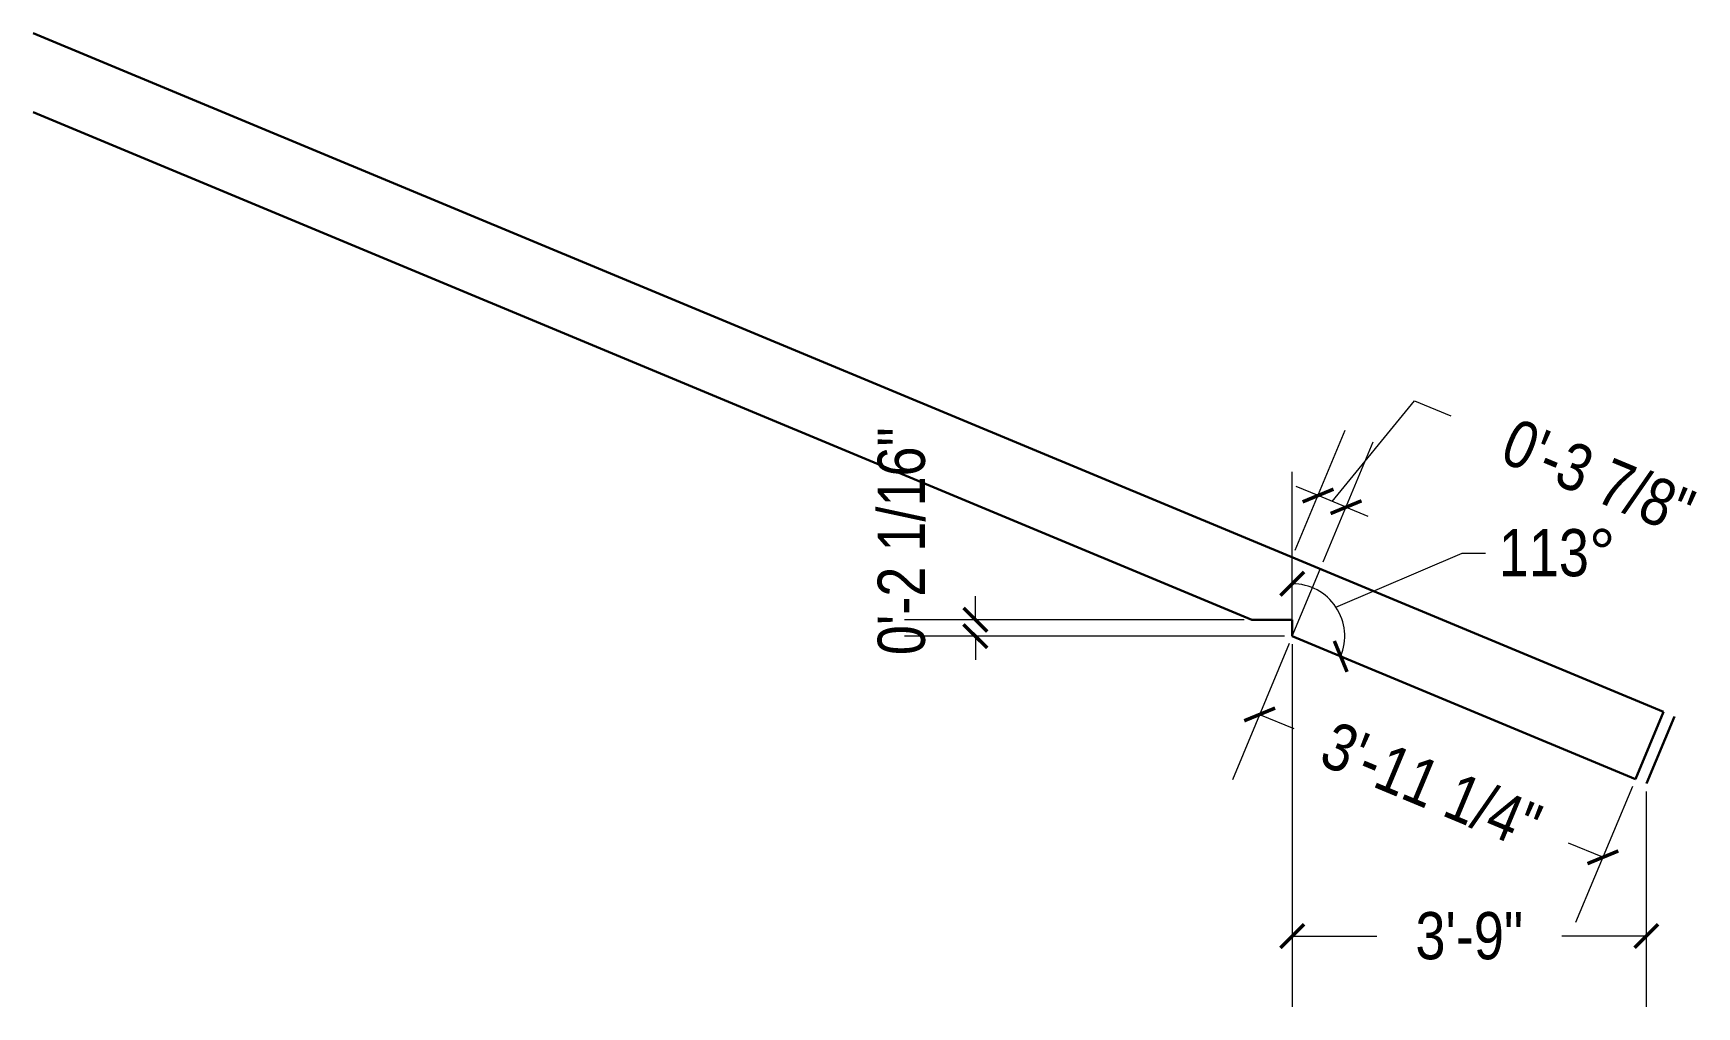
# Model space of a CAD drawing. Header units: inches. Extents: x 20403 to 33128, y 11552 to 20076.
# Drawn here: x 27029.8 to 27241.2, y 15064.3 to 15188.1 of the extents above; entities that cross this region are included whole.
import ezdxf

# ---------------------------------------------------------------- set-up
doc = ezdxf.new("R2010")
doc.units = ezdxf.units.IN
doc.header["$MEASUREMENT"] = 0
doc.layers.get('0').update_dxf_attribs({"color": 8, "lineweight": 9})
doc.layers.add('DIMENSIONS', color=7, linetype='Continuous')
doc.layers.add('DIMENSIONS @ 1', color=7, linetype='Continuous')
doc.layers.add('WALL FRAMING', color=7, linetype='Continuous', lineweight=30)
doc.layers.add('WALL FRAMING @ 1', color=7, linetype='Continuous', lineweight=30)
doc.styles.add('ARCHENTLTD', font='technical.ttf', dxfattribs={"height": 6})
doc.dimstyles.new('ARCHENTLTD', dxfattribs={"dimscale": 0.05, "dimtxt": 6, "dimasz": 3, "dimexe": 9, "dimexo": 1, "dimgap": 2.5, "dimtad": 0, "dimdec": 4, "dimzin": 1, "dimdsep": 46, "dimlunit": 4, "dimtxsty": 'ARCHENTLTD', "dimblk": 'ARCHTICK', "dimcen": 6, "dimclrd": 256, "dimclre": 256, "dimclrt": 256, "dimazin": 0, "dimtfac": 1, "dimtdec": 4, "dimtofl": 0, "dimtmove": 1, "dimatfit": 3, "dimldrblk": 'ARCHTICK', "dimfxl": 1, "dimfrac": 2, "dimtolj": 1, "dimtzin": 0, "dimlwd": 9, "dimlwe": 9, "dimarcsym": 0})

# ---------------------------------------------------------------- blocks, each defined once
blk = doc.blocks.new('_ArchTick')
at = {"color": 0, "linetype": 'ByBlock', "const_width": 0.15}
blk.add_lwpolyline([(-0.5, -0.5), (0.5, 0.5)], dxfattribs=at)
blk = doc.blocks.new('*D226')
at = {"layer": 'DIMENSIONS', "lineweight": 9}
for p, q in [((27189.37, 15110.5), (27182.15, 15093.18)), ((27185.61, 15101.48), (27189.96, 15099.67)), ((27232.98, 15092.33), (27225.76, 15075)), ((27229.23, 15083.31), (27224.87, 15085.12))]:
    blk.add_line(p, q, dxfattribs=at)
at = {"layer": 'DIMENSIONS', "lineweight": 9, "xscale": 3, "yscale": 3, "zscale": 3}
for p, rotation in [((27185.61, 15101.48), 157.3801350519626), ((27229.23, 15083.31), 337.3801350519627)]:
    blk.add_blockref('_ArchTick', p, dxfattribs=dict(at, rotation=rotation))
at = {"layer": 'DIMENSIONS', "lineweight": 9, "insert": (27207.42, 15092.4), "char_height": 6, "attachment_point": 5, "rotation": 337.3801, "style": 'ARCHENTLTD'}
blk.add_mtext('\\A1;3\'-11 1/4"', dxfattribs=at)
blk = doc.blocks.new('*D227')
at = {"layer": 'DIMENSIONS', "lineweight": 9}
for p, q in [((27149.48, 15113.51), (27149.48, 15116.51)), ((27183.63, 15113.51), (27140.48, 15113.51)), ((27188.75, 15111.43), (27140.48, 15111.43)), ((27149.48, 15111.43), (27149.48, 15108.43))]:
    blk.add_line(p, q, dxfattribs=at)
at = {"layer": 'DIMENSIONS', "lineweight": 9, "xscale": 3, "yscale": 3, "zscale": 3}
for p, rotation in [((27149.48, 15113.51), 270), ((27149.48, 15111.43), 90)]:
    blk.add_blockref('_ArchTick', p, dxfattribs=dict(at, rotation=rotation))
at = {"layer": 'DIMENSIONS', "lineweight": 9, "insert": (27140.11, 15123.51), "char_height": 6, "attachment_point": 5, "rotation": 90, "style": 'ARCHENTLTD'}
blk.add_mtext('\\A1;0\'-2 1/16"', dxfattribs=at)
blk = doc.blocks.new('*D228')
at = {"layer": 'DIMENSIONS', "lineweight": 9}
for p, q in [((27195.31, 15115.13), (27211.33, 15122.01)), ((27211.33, 15122.01), (27214.33, 15122.01))]:
    blk.add_line(p, q, dxfattribs=at)
blk.add_arc((27189.75, 15111.43), 6.67, 337.3801, 90, dxfattribs=at)
at = {"layer": 'DIMENSIONS', "lineweight": 9, "xscale": 3, "yscale": 3, "zscale": 3}
for p, rotation in [((27189.75, 15118.1), 180.0000000000019), ((27195.91, 15108.86), 247.3801350519639)]:
    blk.add_blockref('_ArchTick', p, dxfattribs=dict(at, rotation=rotation))
at = {"layer": 'DIMENSIONS', "lineweight": 9, "insert": (27223.4, 15122.01), "char_height": 6, "attachment_point": 5, "style": 'ARCHENTLTD'}
blk.add_mtext('\\A1;113°', dxfattribs=at)
blk = doc.blocks.new('*D229')
at = {"layer": 'DIMENSIONS', "lineweight": 9}
for p, q in [((27194.81, 15128.58), (27205.3, 15141.38)), ((27205.3, 15141.38), (27209.91, 15139.46)), ((27190.14, 15122.37), (27196.49, 15137.63)), ((27193.7, 15120.89), (27200.05, 15136.14)), ((27193.03, 15129.32), (27190.26, 15130.47)), ((27196.59, 15127.84), (27193.03, 15129.32)), ((27196.59, 15127.84), (27199.36, 15126.68))]:
    blk.add_line(p, q, dxfattribs=at)
at = {"layer": 'DIMENSIONS', "lineweight": 9, "xscale": 3, "yscale": 3, "zscale": 3}
for p, rotation in [((27193.03, 15129.32), 337.3801350519429), ((27196.59, 15127.84), 157.3801350519429)]:
    blk.add_blockref('_ArchTick', p, dxfattribs=dict(at, rotation=rotation))
at = {"layer": 'DIMENSIONS', "lineweight": 9, "insert": (27228.64, 15131.66), "char_height": 6, "attachment_point": 5, "rotation": 337.3801, "style": 'ARCHENTLTD'}
blk.add_mtext('\\A1;0\'-3 7/8"', dxfattribs=at)
blk = doc.blocks.new('*D234')
at = {"layer": 'WALL FRAMING', "lineweight": 9}
for p, q in [((27189.75, 15110.43), (27189.75, 15064.3)), ((27234.75, 15091.68), (27234.75, 15064.3)), ((27189.75, 15073.3), (27200.49, 15073.3)), ((27234.75, 15073.3), (27224.01, 15073.3))]:
    blk.add_line(p, q, dxfattribs=at)
at = {"layer": 'WALL FRAMING', "lineweight": 9, "xscale": 3, "yscale": 3, "zscale": 3, "rotation": 180}
blk.add_blockref('_ArchTick', (27189.75, 15073.3), dxfattribs=at)
at = {"layer": 'WALL FRAMING', "lineweight": 9, "xscale": 3, "yscale": 3, "zscale": 3}
blk.add_blockref('_ArchTick', (27234.75, 15073.3), dxfattribs=at)
at = {"layer": 'WALL FRAMING', "lineweight": 9, "insert": (27212.25, 15073.3), "char_height": 6, "attachment_point": 5, "style": 'ARCHENTLTD'}
blk.add_mtext('\\A1;3\'-9"', dxfattribs=at)

msp = doc.modelspace()

# ---------------------------------------------------------------- linework, layer by layer
at = {"layer": 'DIMENSIONS', "color": 1, "lineweight": 9}
for p, q in [((27189.75316, 15113.50965), (27189.75316, 15132.31811)), ((27189.75316, 15111.42632), (27193.31085, 15119.96478))]:
    msp.add_line(p, q, dxfattribs=at)
at = {"layer": 'WALL FRAMING', "lineweight": 30}
for p, q in [((27236.92624, 15101.7917), (27029.75316, 15188.11382)), ((27184.62816, 15113.50965), (27029.75316, 15178.09298)), ((27189.75316, 15113.50965), (27184.62816, 15113.50965)), ((27189.75316, 15113.50965), (27189.75316, 15111.42632)), ((27233.36854, 15093.25324), (27189.75316, 15111.42632)), ((27233.36854, 15093.25324), (27236.92624, 15101.7917)), ((27234.75316, 15092.67632), (27238.31085, 15101.21478))]:
    msp.add_line(p, q, dxfattribs=at)

# ---------------------------------------------------------------- dimensions: what is measured, and where the dimension line sits
at = {"layer": 'DIMENSIONS @ 1', "color": 1, "lineweight": 9}
dim = msp.add_aligned_dim(p1=(27193.31085, 15119.96478), p2=(27189.75316, 15121.44715), distance=-8.52747, dimstyle='ARCHENTLTD', override={"dimscale": 1, "dimtix": 0, "dimtofl": 0, "dimtmove": 1, "dimatfit": 3}, dxfattribs=at)
dim.commit()
dim.dimension.update_dxf_attribs({"geometry": '*D229', "text_midpoint": (27212.22244, 15138.49744)})
at = {"layer": 'DIMENSIONS @ 1', "lineweight": 9}
dim = msp.add_linear_dim(base=(27149.48234, 15113.50965), p1=(27189.75316, 15111.42632), p2=(27184.62816, 15113.50965), angle=90, dimstyle='ARCHENTLTD', override={"dimscale": 1, "dimtix": 0, "dimtofl": 0, "dimtmove": 1, "dimatfit": 3}, dxfattribs=at)
dim.commit()
dim.dimension.update_dxf_attribs({"geometry": '*D227', "text_midpoint": (27140.105, 15123.50965), "dimtype": 128})
at = {"layer": 'DIMENSIONS @ 1', "color": 1, "lineweight": 9}
dim = msp.add_angular_dim_2l(base=(27193.8188, 15116.71712), line1=((27189.75316, 15113.50965), (27189.75316, 15132.31811)), line2=((27233.36854, 15093.25324), (27189.75316, 15111.42632)), dimstyle='ARCHENTLTD', override={"dimscale": 1, "dimadec": 0, "dimtix": 0, "dimtofl": 0, "dimtmove": 1, "dimatfit": 3}, dxfattribs=at)
dim.commit()
dim.dimension.update_dxf_attribs({"geometry": '*D228', "text_midpoint": (27223.39769, 15122.01412), "dimtype": 130})
at = {"layer": 'DIMENSIONS @ 1', "lineweight": 9}
dim = msp.add_aligned_dim(p1=(27233.36854, 15093.25324), p2=(27189.75316, 15111.42632), distance=10.77196, dimstyle='ARCHENTLTD', override={"dimscale": 1, "dimtix": 0, "dimtofl": 0, "dimtmove": 1, "dimatfit": 3}, dxfattribs=at)
dim.commit()
dim.dimension.update_dxf_attribs({"geometry": '*D226', "text_midpoint": (27207.41779, 15092.39643)})
at = {"layer": 'WALL FRAMING @ 1', "lineweight": 9}
dim = msp.add_linear_dim(base=(27189.75316, 15073.30258), p1=(27234.75316, 15092.67632), p2=(27189.75316, 15111.42632), dimstyle='ARCHENTLTD', override={"dimscale": 1, "dimtix": 0, "dimtofl": 0, "dimtmove": 1, "dimatfit": 3}, dxfattribs=at)
dim.commit()
dim.dimension.update_dxf_attribs({"geometry": '*D234', "text_midpoint": (27212.25316, 15073.30258)})

doc.saveas('drawing.dxf')
